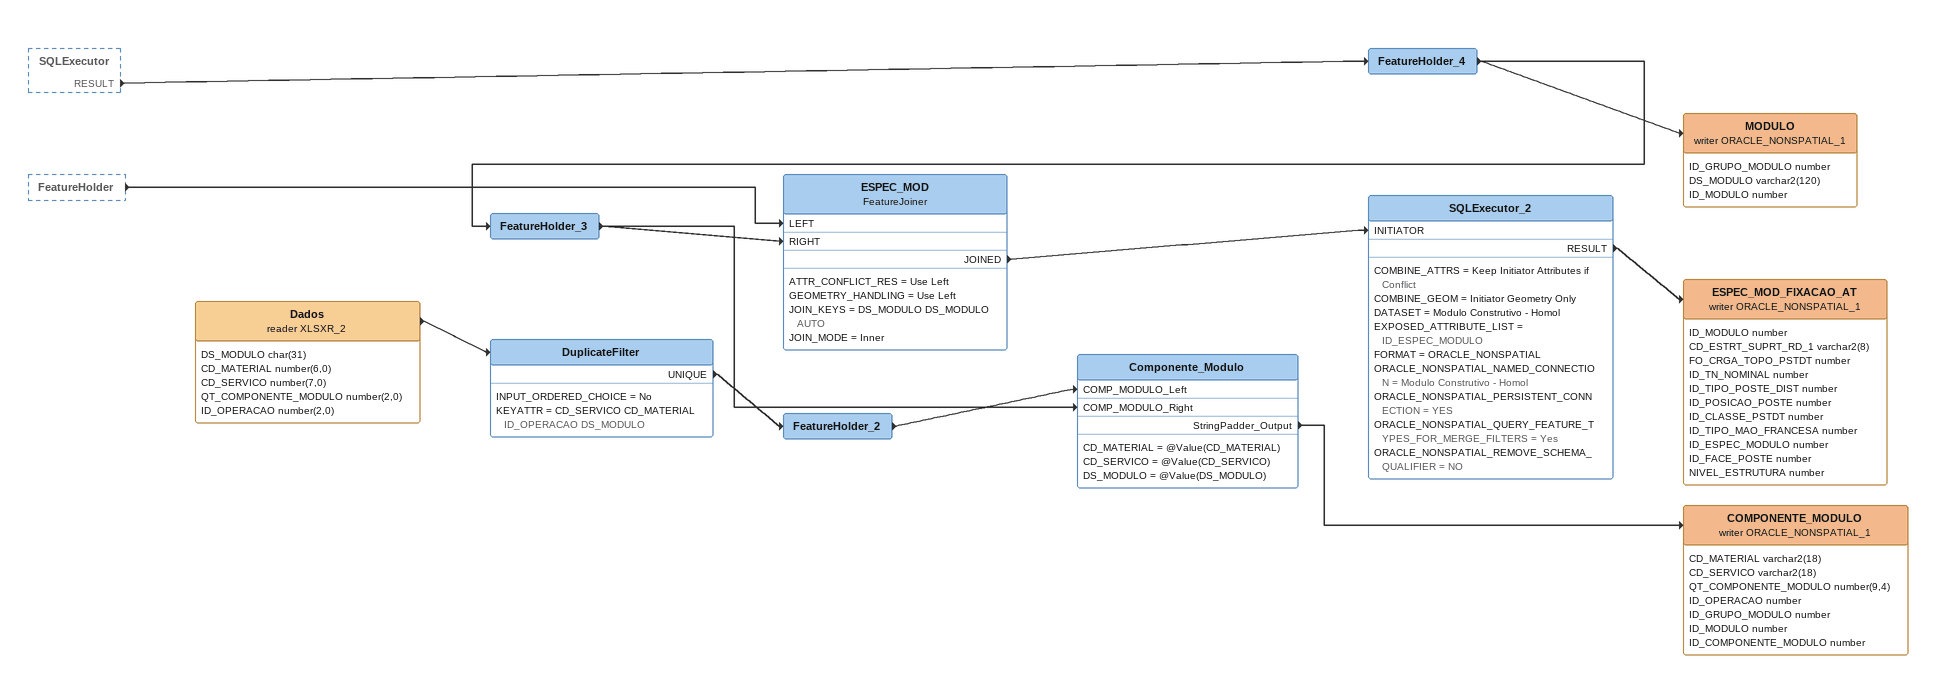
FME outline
SQLExecutor [outside]
    RESULT -> FeatureHolder_4
FeatureHolder [outside]
    -> ESPEC_MOD [LEFT]
FeatureHolder_4
    -> MODULO (writer ORACLE_NONSPATIAL_1)
    -> FeatureHolder_3
MODULO (writer ORACLE_NONSPATIAL_1)
    attributes: ID_GRUPO_MODULO number, DS_MODULO varchar2(120), ID_MODULO number
FeatureHolder_3
    -> Componente_Modulo [COMP_MODULO_Right]
    -> ESPEC_MOD [RIGHT]
ESPEC_MOD: FeatureJoiner
    ATTR_CONFLICT_RES = Use Left
    GEOMETRY_HANDLING = Use Left
    JOIN_KEYS = DS_MODULO DS_MODULO AUTO
    JOIN_MODE = Inner
    JOINED -> SQLExecutor_2 [INITIATOR]
SQLExecutor_2
    COMBINE_ATTRS = Keep Initiator Attributes if Conflict
    COMBINE_GEOM = Initiator Geometry Only
    DATASET = Modulo Construtivo - Homol
    EXPOSED_ATTRIBUTE_LIST = ID_ESPEC_MODULO
    FORMAT = ORACLE_NONSPATIAL
    ORACLE_NONSPATIAL_NAMED_CONNECTION = Modulo Construtivo - Homol
    ORACLE_NONSPATIAL_PERSISTENT_CONNECTION = YES
    ORACLE_NONSPATIAL_QUERY_FEATURE_TYPES_FOR_MERGE_FILTERS = Yes
    ORACLE_NONSPATIAL_REMOVE_SCHEMA_QUALIFIER = NO
    RESULT -> ESPEC_MOD_FIXACAO_AT (writer ORACLE_NONSPATIAL_1)
ESPEC_MOD_FIXACAO_AT (writer ORACLE_NONSPATIAL_1)
    attributes: ID_MODULO number, CD_ESTRT_SUPRT_RD_1 varchar2(8), FO_CRGA_TOPO_PSTDT number, ID_TN_NOMINAL number, ID_TIPO_POSTE_DIST number, ID_POSICAO_POSTE number, ID_CLASSE_PSTDT number, ID_TIPO_MAO_FRANCESA number, ID_ESPEC_MODULO number, ID_FACE_POSTE number, NIVEL_ESTRUTURA number
Dados (reader XLSXR_2)
    attributes: DS_MODULO char(31), CD_MATERIAL number(6,0), CD_SERVICO number(7,0), QT_COMPONENTE_MODULO number(2,0), ID_OPERACAO number(2,0)
    -> DuplicateFilter
DuplicateFilter
    INPUT_ORDERED_CHOICE = No
    KEYATTR = CD_SERVICO CD_MATERIAL ID_OPERACAO DS_MODULO
    UNIQUE -> FeatureHolder_2
FeatureHolder_2
    -> Componente_Modulo [COMP_MODULO_Left]
Componente_Modulo
    CD_MATERIAL = @Value(CD_MATERIAL)
    CD_SERVICO = @Value(CD_SERVICO)
    DS_MODULO = @Value(DS_MODULO)
    StringPadder_Output -> COMPONENTE_MODULO (writer ORACLE_NONSPATIAL_1)
COMPONENTE_MODULO (writer ORACLE_NONSPATIAL_1)
    attributes: CD_MATERIAL varchar2(18), CD_SERVICO varchar2(18), QT_COMPONENTE_MODULO number(9,4), ID_OPERACAO number, ID_GRUPO_MODULO number, ID_MODULO number, ID_COMPONENTE_MODULO number
